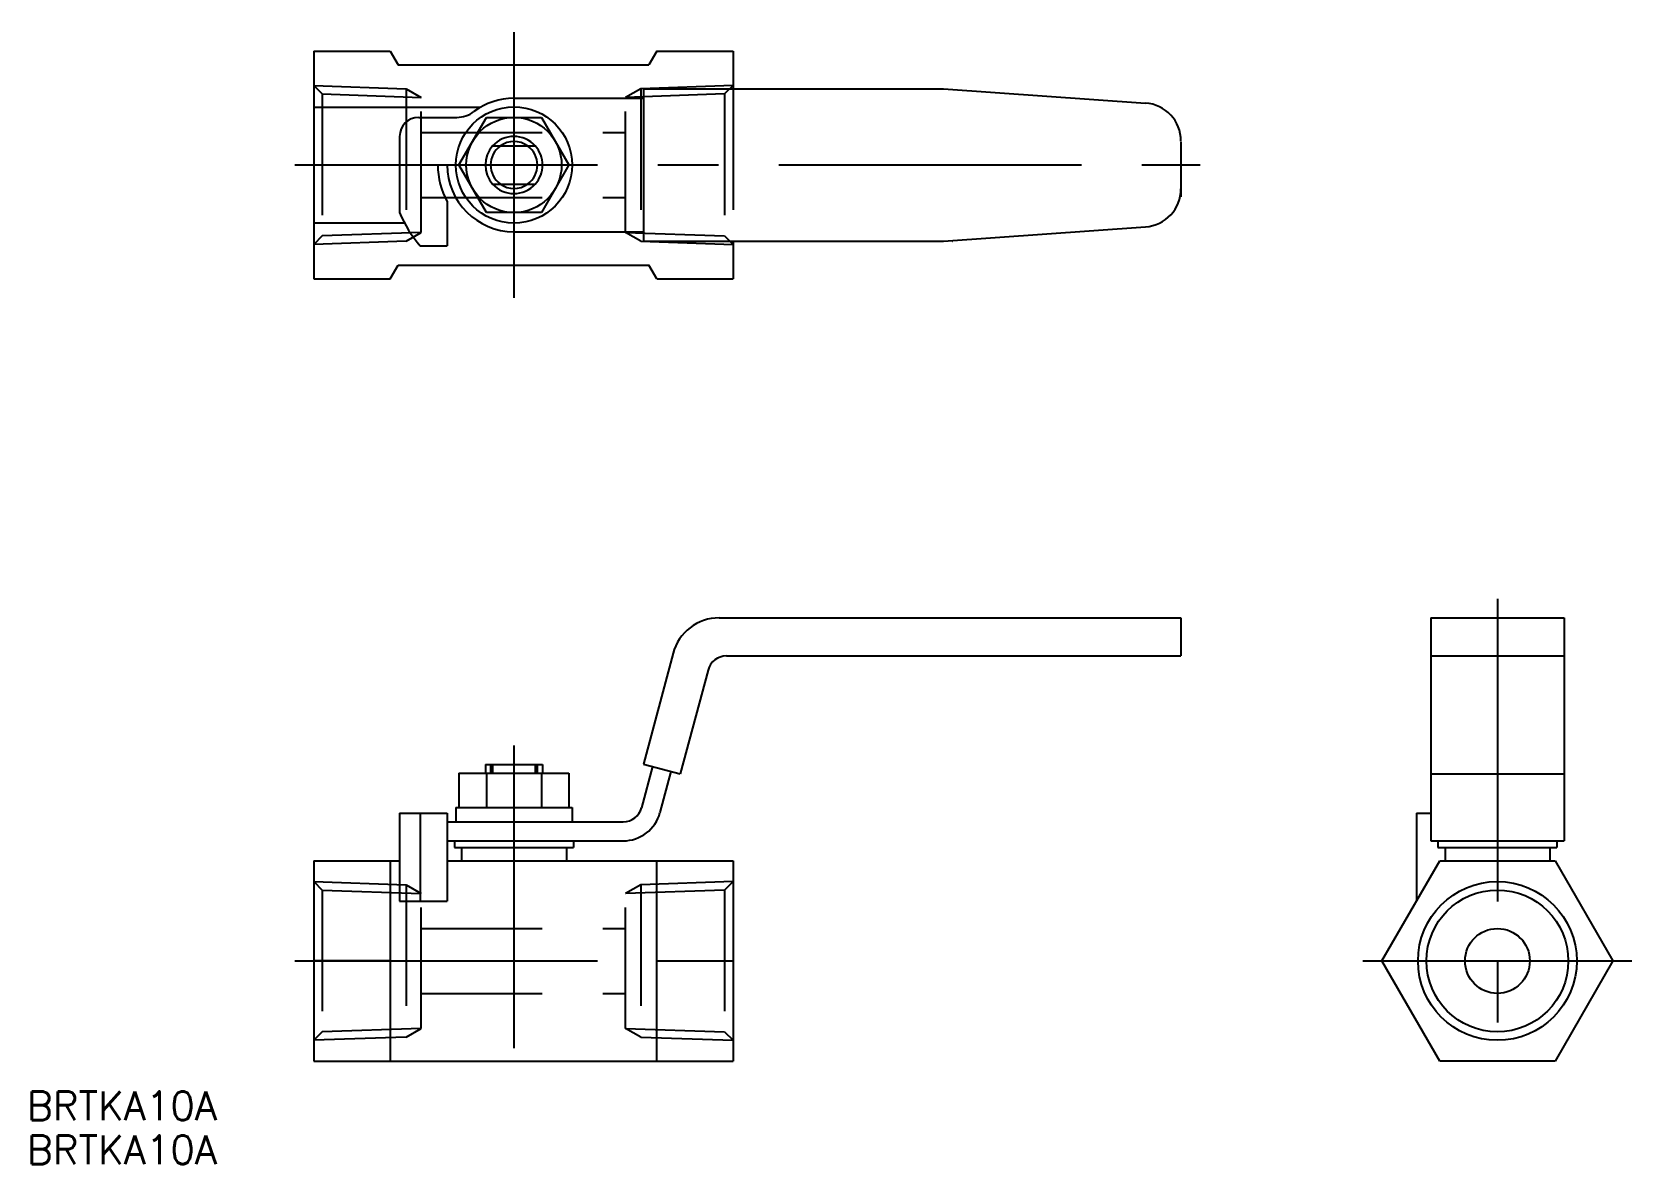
# Model space of a CAD drawing. Extents: x -154 to 14, y -21 to 97.
import ezdxf

# ---------------------------------------------------------------- set-up
doc = ezdxf.new("R2010")
doc.units = 0
doc.linetypes.add('CENTER', pattern=[50.8, 31.75, -6.35, 6.35, -6.35])
doc.linetypes.add('DASHED', pattern=[19.05, 12.7, -6.35])
doc.layers.get('0').update_dxf_attribs({"linetype": 'CONTINUOUS'})
doc.layers.add('CENTER', color=1, linetype='CENTER')
doc.styles.get("Standard").update_dxf_attribs({"font": 'txt.shx', "height": 3, "bigfont": 'bigfont.shx'})

msp = doc.modelspace()

# ---------------------------------------------------------------- linework, layer by layer
at = {"color": 7, "linetype": 'CONTINUOUS'}
for p, q in [((-124.21, 95.47), (-124.21, 71.57)), ((-124.21, 95.47), (-116.21, 95.47)), ((-116.21, 95.47), (-115.38, 94.02)), ((-88.21, 95.47), (-89.05, 94.02)), ((-88.21, 95.47), (-80.21, 95.47)), ((-80.21, 95.47), (-80.21, 91.52)), ((-115.38, 94.02), (-89.05, 94.02)), ((-89.63, 91.52), (-58.18, 91.52)), ((-89.63, 91.52), (-89.63, 75.52)), ((-58.14, 91.52), (-36.93, 90.02)), ((-124.21, 89.59), (-106.71, 89.59)), ((-103.21, 90.52), (-89.63, 90.52)), ((-113.21, 88.52), (-109.21, 88.52)), ((-108.99, 83.52), (-106.1, 88.52)), ((-106.1, 88.52), (-100.33, 88.52)), ((-100.33, 88.52), (-97.44, 83.52)), ((-115.21, 86.52), (-115.21, 78.52)), ((-33.21, 85.96), (-33.21, 80.17)), ((-105.45, 85.52), (-100.98, 85.52)), ((-115.21, 83.52), (-110.21, 83.52)), ((-106.1, 78.52), (-108.99, 83.52)), ((-97.44, 83.52), (-100.33, 78.52)), ((-105.45, 81.52), (-100.98, 81.52)), ((-110.21, 79.65), (-110.21, 75.02)), ((-124.21, 77.46), (-114.71, 77.46)), ((-100.33, 78.52), (-106.1, 78.52)), ((-103.21, 76.52), (-89.63, 76.52)), ((-58.14, 75.53), (-36.93, 77.03)), ((-113.05, 75.02), (-110.21, 75.02)), ((-89.63, 75.52), (-58.18, 75.52)), ((-80.21, 75.52), (-80.21, 71.57)), ((-57.21, 75.52), (-57.19, 75.53)), ((-116.21, 71.57), (-115.38, 73.02)), ((-115.38, 73.02), (-89.05, 73.02)), ((-88.21, 71.57), (-89.05, 73.02)), ((-124.21, 71.57), (-116.21, 71.57)), ((-88.21, 71.57), (-80.21, 71.57)), ((-81.68, 36), (-33.21, 36)), ((-33.21, 36), (-33.21, 32)), ((-7, 36), (-7, 12.6)), ((-7, 36), (7, 36)), ((7, 36), (7, 12.6)), ((-86.51, 32.29), (-89.63, 20.65)), ((-80.91, 32), (-33.21, 32)), ((-7, 32), (7, 32)), ((-82.84, 30.52), (-85.76, 19.62)), ((-106.21, 20.6), (-100.21, 20.6)), ((-106.21, 20.6), (-106.21, 19.7)), ((-105.45, 20.6), (-105.45, 19.7)), ((-100.98, 20.6), (-100.98, 19.7)), ((-100.21, 20.6), (-100.21, 19.7)), ((-88.66, 20.4), (-89.82, 16.08)), ((-89.63, 20.65), (-85.76, 19.62)), ((-108.99, 19.7), (-108.99, 16.1)), ((-108.99, 19.7), (-97.44, 19.7)), ((-106.1, 19.7), (-106.1, 16.1)), ((-100.33, 19.7), (-100.33, 16.1)), ((-97.44, 19.7), (-97.44, 16.1)), ((-86.73, 19.88), (-87.89, 15.56)), ((-7, 19.62), (7, 19.62)), ((-115.21, 15.5), (-110.21, 15.5)), ((-115.21, 15.5), (-115.21, 6.28)), ((-113.05, 15.5), (-113.05, 6.28)), ((-110.21, 15.5), (-110.21, 6.28)), ((-109.31, 16.1), (-97.11, 16.1)), ((-109.31, 16.1), (-109.31, 14.6)), ((-97.11, 16.1), (-97.11, 14.6)), ((-8.5, 15.5), (-8.5, 6.28)), ((-8.5, 15.5), (-7, 15.5)), ((-110.21, 14.6), (-91.75, 14.6)), ((-110.21, 12.6), (-91.75, 12.6)), ((-109.46, 12.6), (-109.46, 11.9)), ((-109.46, 11.9), (-96.96, 11.9)), ((-108.71, 11.9), (-108.71, 10.5)), ((-97.71, 11.9), (-97.71, 10.5)), ((-96.96, 12.6), (-96.96, 11.9)), ((-7, 12.6), (7, 12.6)), ((-6.25, 12.6), (-6.25, 11.9)), ((-6.25, 11.9), (6.25, 11.9)), ((-5.5, 11.9), (-5.5, 10.5)), ((5.5, 11.9), (5.5, 10.5)), ((6.25, 12.6), (6.25, 11.9)), ((-124.21, 10.5), (-124.21, -10.5)), ((-124.21, 10.5), (-115.21, 10.5)), ((-116.21, 10.5), (-116.21, -10.5)), ((-110.21, 10.5), (-80.21, 10.5)), ((-88.21, -10.5), (-88.21, 10.5)), ((-80.21, 10.5), (-80.21, -10.5)), ((-12.12, 0), (-6.06, 10.5)), ((-6.06, 10.5), (6.06, 10.5)), ((6.06, 10.5), (12.12, 0)), ((-115.21, 6.28), (-110.21, 6.28)), ((-116.21, 0), (-124.21, 0)), ((-116.21, 0), (-124.21, 0)), ((-88.21, 0), (-80.21, 0)), ((-6.06, -10.5), (-12.12, 0)), ((12.12, 0), (6.06, -10.5)), ((-124.21, -10.5), (-80.21, -10.5)), ((6.06, -10.5), (-6.06, -10.5))]:
    msp.add_line(p, q, dxfattribs=at)
at = {"color": 3, "linetype": 'DASHED'}
for p, q in [((-124.21, 91.86), (-114.51, 91.52)), ((-124.21, 91.86), (-123.33, 90.97)), ((-123.33, 90.97), (-112.94, 90.61)), ((-123.33, 90.97), (-123.33, 76.08)), ((-114.51, 91.52), (-112.94, 90.61)), ((-114.51, 91.52), (-114.51, 75.53)), ((-89.91, 91.52), (-91.49, 90.61)), ((-81.1, 90.97), (-91.49, 90.61)), ((-80.21, 91.86), (-89.91, 91.52)), ((-89.91, 91.52), (-89.91, 75.53)), ((-80.21, 91.86), (-81.1, 90.97)), ((-81.1, 90.97), (-81.1, 76.08)), ((-80.21, 91.52), (-80.21, 75.52)), ((-112.94, 76.44), (-112.94, 90.61)), ((-91.49, 76.44), (-91.49, 90.61)), ((-112.94, 86.92), (-91.49, 86.92)), ((-112.94, 80.12), (-91.49, 80.12)), ((-123.33, 76.08), (-124.21, 75.19)), ((-112.94, 76.44), (-123.33, 76.08)), ((-114.51, 75.53), (-112.94, 76.44)), ((-91.49, 76.44), (-81.1, 76.08)), ((-89.91, 75.53), (-91.49, 76.44)), ((-81.1, 76.08), (-80.21, 75.19)), ((-114.51, 75.53), (-124.21, 75.19)), ((-89.91, 75.53), (-80.21, 75.19)), ((-124.21, 8.33), (-114.51, 7.99)), ((-124.21, 8.33), (-123.33, 7.44)), ((-123.33, 7.44), (-112.94, 7.08)), ((-123.33, 7.44), (-123.33, -7.44)), ((-114.51, 7.99), (-114.51, -7.99)), ((-114.51, 7.99), (-112.94, 7.08)), ((-112.94, -7.08), (-112.94, 7.08)), ((-89.91, 7.99), (-91.49, 7.08)), ((-81.1, 7.44), (-91.49, 7.08)), ((-91.49, -7.08), (-91.49, 7.08)), ((-80.21, 8.33), (-89.91, 7.99)), ((-89.91, 7.99), (-89.91, -7.99)), ((-80.21, 8.33), (-81.1, 7.44)), ((-81.1, 7.44), (-81.1, -7.44)), ((-112.94, 3.4), (-91.49, 3.4)), ((-112.94, -3.4), (-91.49, -3.4)), ((-123.33, -7.44), (-124.21, -8.33)), ((-114.51, -7.99), (-124.21, -8.33)), ((-112.94, -7.08), (-123.33, -7.44)), ((-114.51, -7.99), (-112.94, -7.08)), ((-91.49, -7.08), (-81.1, -7.44)), ((-89.91, -7.99), (-91.49, -7.08)), ((-89.91, -7.99), (-80.21, -8.33)), ((-81.1, -7.44), (-80.21, -8.33))]:
    msp.add_line(p, q, dxfattribs=at)
at = {"color": 3, "linetype": 'CONTINUOUS'}
for p, q in [((-105.67, 20.6), (-105.67, 19.7)), ((-100.76, 20.6), (-100.76, 19.7))]:
    msp.add_line(p, q, dxfattribs=at)
at = {"color": 7, "linetype": 'CONTINUOUS'}
for centre, radius in [((-103.21, 83.52), 6.1), ((-103.21, 83.52), 5), ((0, 0), 7.44), ((0, 0), 3.4)]:
    msp.add_circle(centre, radius, dxfattribs=at)
at = {"color": 3, "linetype": 'CONTINUOUS'}
msp.add_circle((0, 0), 8.33, dxfattribs=at)
at = {"color": 7, "linetype": 'CONTINUOUS'}
for centre, radius, start, end in [((-109.21, 91.52), 3, 270, 306.8699), ((-103.21, 83.52), 7, 90, 126.8699), ((-37.21, 86.03), 4, 0, 85.9483), ((-113.21, 86.52), 2, 90, 180), ((-103.21, 83.52), 3, 41.8103, 138.1897), ((-103.21, 83.52), 3, 138.1897, 221.8103), ((-103.21, 83.52), 3, 0, 41.8103), ((-103.21, 83.52), 8, 180, 208.9551), ((-103.21, 83.52), 7, 180, 270), ((-103.21, 83.52), 3, 318.1897, 0), ((-103.21, 83.52), 3, 221.8103, 318.1897), ((-37.21, 81.02), 4, 274.0517, 360), ((-103.21, 83.52), 13, 202.6199, 220.8322), ((-81.68, 31), 5, 90.0001, 165), ((-80.91, 30), 2, 90, 165), ((-91.75, 16.6), 2, 270, 345), ((-91.75, 16.6), 4, 270, 345)]:
    msp.add_arc(centre, radius, start, end, dxfattribs=at)
at = {"color": 3, "linetype": 'CONTINUOUS'}
for start, end in [(54.4397, 125.5603), (125.5603, 234.4397), (0, 54.4397), (305.5603, 0), (234.4397, 305.5603)]:
    msp.add_arc((-103.21, 83.52), 2.46, start, end, dxfattribs=at)
at = {"layer": 'CENTER', "color": 1, "linetype": 'CENTER'}
for p, q in [((-103.21, 97.47), (-103.21, 69.57)), ((-126.21, 83.52), (-31.21, 83.52)), ((0, 38), (0, -12.5)), ((-103.21, 22.6), (-103.21, -12.5)), ((-126.21, 0), (-78.21, 0)), ((-14.12, 0), (14.12, 0))]:
    msp.add_line(p, q, dxfattribs=at)

# ---------------------------------------------------------------- texts
at = {"color": 7, "linetype": 'CONTINUOUS'}
for p in [(-154.31, -16.7), (-154.31, -21.31)]:
    msp.add_text('BRTKA10A', height=3, dxfattribs=at).set_placement(p)

doc.saveas('drawing.dxf')
